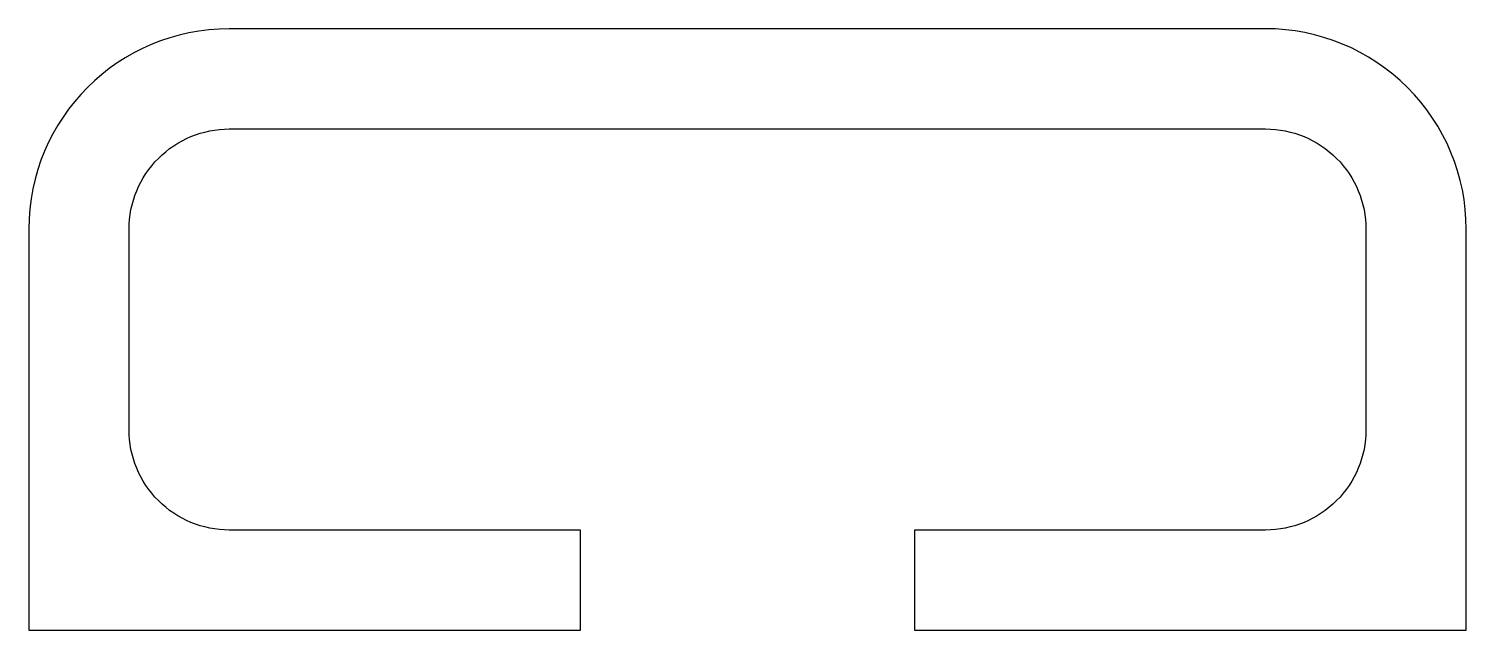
# Model space of a CAD drawing. Extents: x 583.8 to 626.8, y 289.7 to 307.7.
import ezdxf

# ---------------------------------------------------------------- set-up
doc = ezdxf.new("R2010")
doc.units = 0
doc.header["$LTSCALE"] = 15
doc.layers.get('0').update_dxf_attribs({"linetype": 'CONTINUOUS'})

msp = doc.modelspace()

# ---------------------------------------------------------------- linework, layer by layer
at = {"ltscale": 10}
msp.add_lwpolyline([(583.835, 289.677), (600.335, 289.677), (600.335, 292.677), (589.835, 292.677, -0.414214), (586.835, 295.677), (586.835, 301.677, -0.414214), (589.835, 304.677), (620.835, 304.677, -0.414214), (623.835, 301.677), (623.835, 295.677, -0.414214), (620.835, 292.677), (610.335, 292.677), (610.335, 289.677), (626.835, 289.677), (626.835, 301.677, 0.414214), (620.835, 307.677), (589.835, 307.677, 0.414211), (583.835, 301.677)], format="xyb", close=True, dxfattribs=at)

doc.saveas('drawing.dxf')
